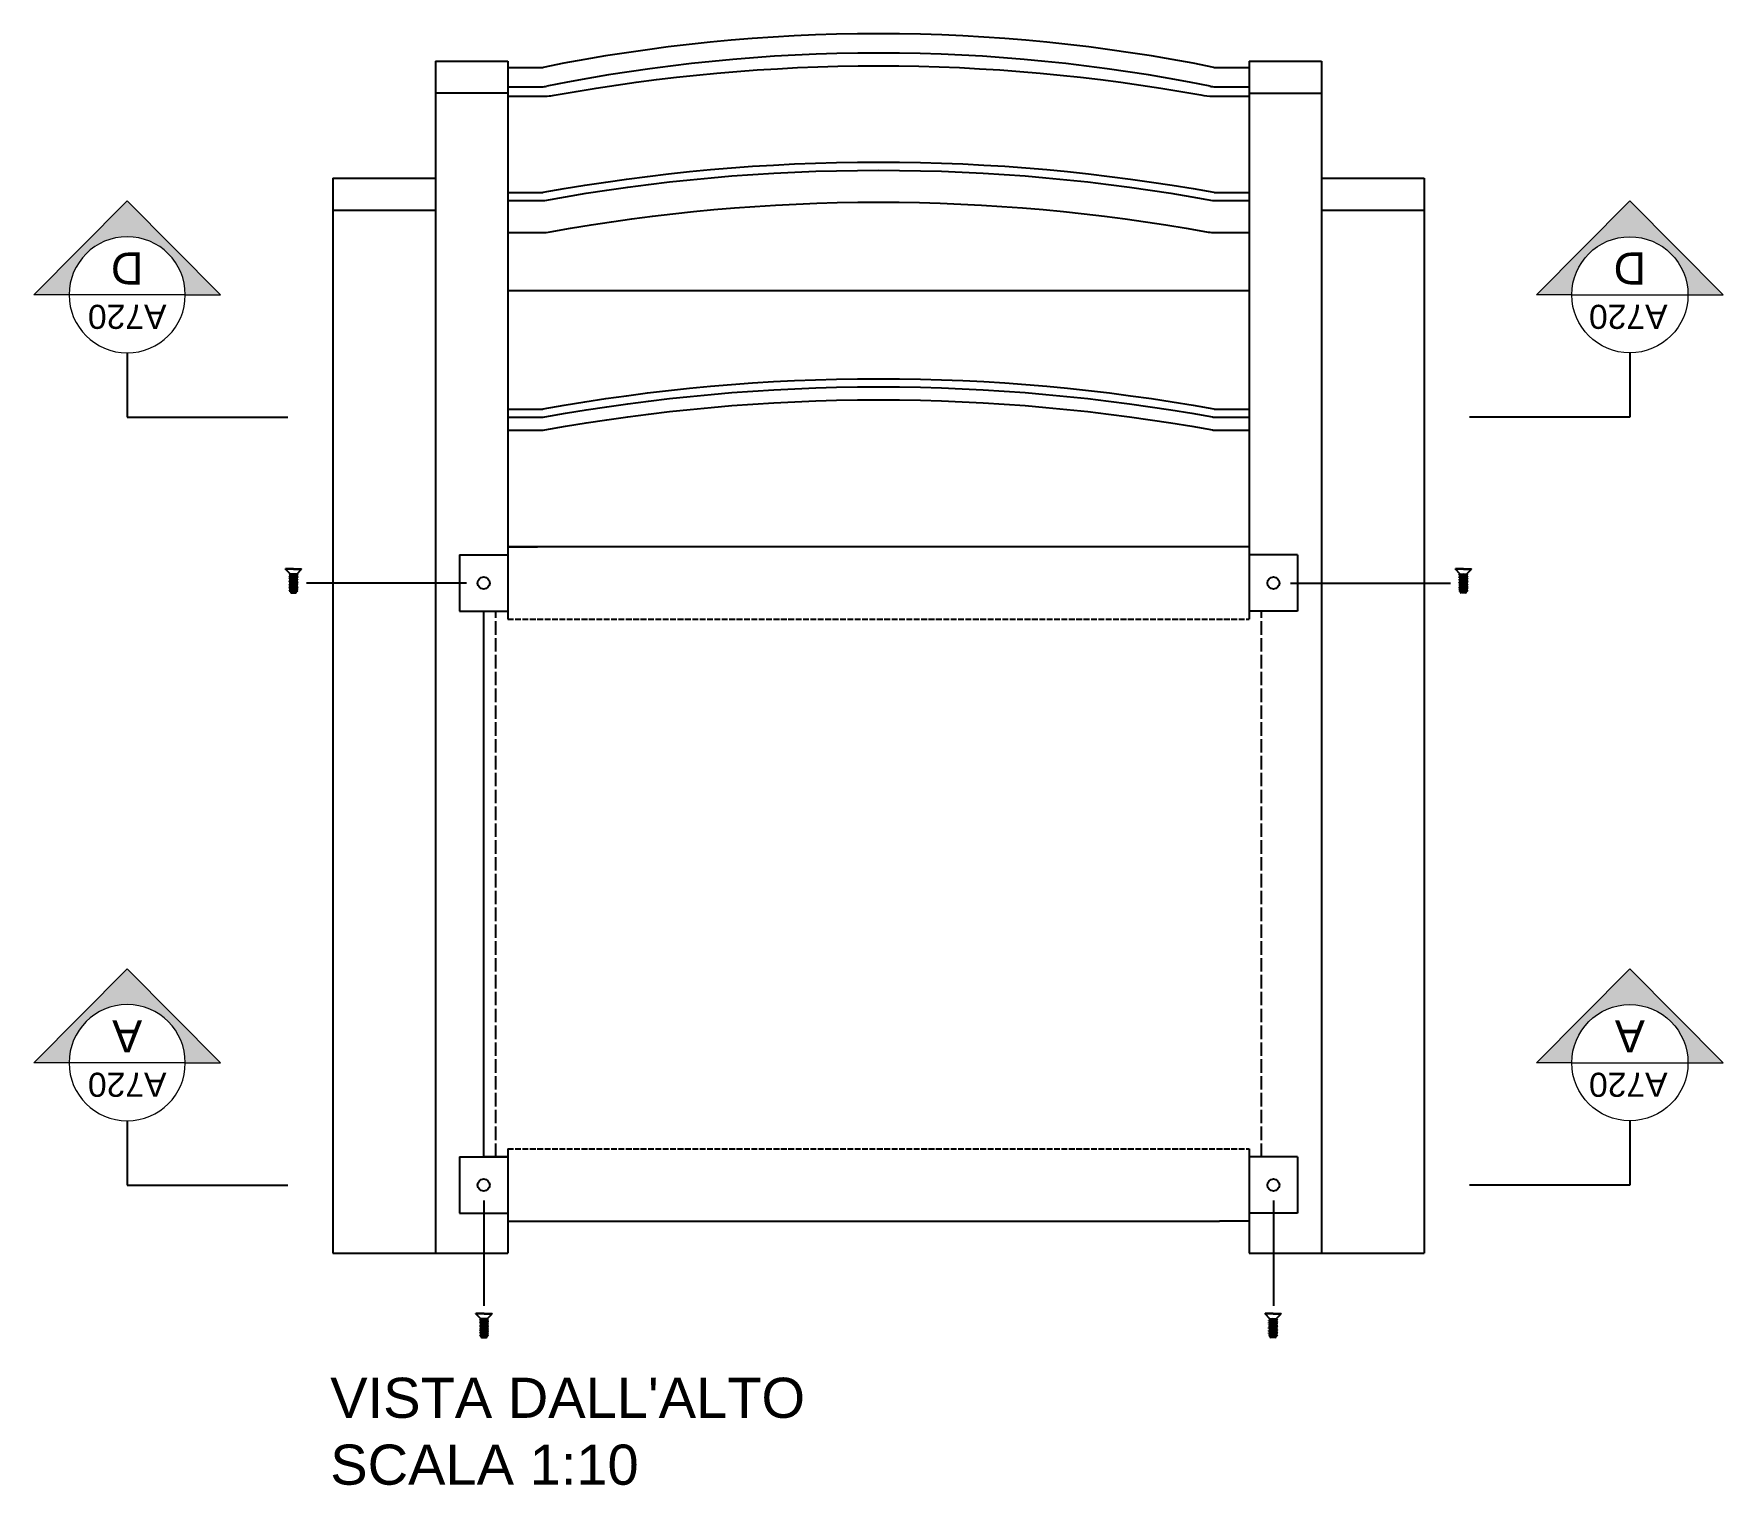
# Model space of a CAD drawing. Header units: millimetres. Extents: x -29 to 1292, y 25 to 454.
# Drawn here: x 250.9 to 356.1, y 311.2 to 401.7 of the extents above; entities that cross this region are included whole.
import ezdxf
from ezdxf.enums import TextEntityAlignment as Align

# ---------------------------------------------------------------- set-up
doc = ezdxf.new("R2010")
doc.units = ezdxf.units.MM
doc.linetypes.add('ACAD_ISO02W100', pattern=[15, 12, -3])
doc.layers.get('0').update_dxf_attribs({"color": 70})
doc.layers.add('A-ANNO-SYMB', color=202, linetype='Continuous', lineweight=18)
for name, color, linetype in [('G-ANNO-TEXT', 3, 'Continuous'), ('SIMBOLI', 201, 'Continuous'), ('VITIGIUSTO', 61, 'Continuous')]:
    doc.layers.add(name, color=color, linetype=linetype)
doc.styles.add('ARIAL', font='arial.ttf')
doc.styles.get("Standard").update_dxf_attribs({"font": 'arial.ttf'})

# ---------------------------------------------------------------- blocks, each defined once
blk = doc.blocks.new('SYMBOL')
at = {"layer": 'A-ANNO-SYMB', "linetype": 'Continuous', "lineweight": 20}
h = blk.add_hatch(color=256, dxfattribs=at)
h.dxf.hatch_style = 1
h.paths.add_polyline_path([(11.2063, 4.9481), (11.316, 4.9481, -1), (11.678, 4.9481), (11.7877, 4.9481), (11.497, 5.2405)])
at = {"linetype": 'Continuous', "lineweight": 20}
blk.add_line((11.316, 4.9481), (11.678, 4.9481), dxfattribs=at)
at = {"layer": 'A-ANNO-SYMB', "linetype": 'Continuous', "lineweight": 20}
for p, q in [((11.2063, 4.9481), (11.497, 5.2405)), ((11.7877, 4.9481), (11.497, 5.2405)), ((11.316, 4.9481), (11.2063, 4.9481)), ((11.678, 4.9481), (11.7877, 4.9481))]:
    blk.add_line(p, q, dxfattribs=at)
blk.add_circle((11.497, 4.9481), 0.181, dxfattribs=at)
for tag, p in [('TAVOLA', (11.497, 5.08)), ('SEZIONE', (11.497, 4.9181))]:
    blk.add_attdef(tag, text='', height=0.1, dxfattribs=at).set_placement(p, align=Align.TOP_CENTER)

msp = doc.modelspace()

# ---------------------------------------------------------------- linework, layer by layer
for p, q in [((275.89, 399.96), (275.89, 325.66)), ((275.89, 399.96), (280.39, 399.96)), ((280.39, 399.96), (280.39, 365.18)), ((280.39, 399.56), (282.52, 399.56)), ((324.45, 399.56), (326.59, 399.56)), ((326.59, 399.96), (326.59, 365.18)), ((326.59, 399.96), (331.09, 399.96)), ((331.09, 399.96), (331.09, 325.66)), ((280.39, 397.96), (275.89, 397.96)), ((280.39, 398.36), (282.52, 398.36)), ((324.45, 398.36), (326.59, 398.36)), ((326.59, 397.96), (331.09, 397.96)), ((269.49, 392.66), (269.49, 325.66)), ((269.49, 392.66), (275.89, 392.66)), ((331.09, 392.66), (337.49, 392.66)), ((337.49, 392.66), (337.49, 325.66)), ((269.49, 390.66), (275.89, 390.66)), ((331.09, 390.66), (337.49, 390.66)), ((280.39, 385.66), (326.59, 385.66)), ((326.59, 369.68), (280.39, 369.68)), ((280.39, 369.68), (282.25, 369.68)), ((277.39, 369.18), (280.39, 369.18)), ((277.39, 369.18), (277.39, 365.68)), ((329.59, 369.18), (326.59, 369.18)), ((329.59, 369.18), (329.59, 365.68)), ((277.39, 365.68), (280.39, 365.68)), ((278.89, 331.66), (278.89, 365.68)), ((329.59, 365.68), (326.59, 365.68)), ((275.89, 331.66), (275.89, 328.16)), ((277.39, 331.66), (280.39, 331.66)), ((277.39, 331.66), (277.39, 328.16)), ((280.39, 331.66), (278.89, 331.66)), ((280.39, 332.16), (280.39, 325.66)), ((326.59, 332.16), (326.59, 325.66)), ((329.59, 331.66), (326.59, 331.66)), ((329.59, 331.66), (329.59, 328.16)), ((277.39, 328.16), (280.39, 328.16)), ((280.39, 328.16), (280.39, 327.66)), ((280.39, 327.66), (282.25, 327.66)), ((282.25, 327.66), (324.73, 327.66)), ((326.59, 327.66), (324.73, 327.66)), ((329.59, 328.16), (326.59, 328.16)), ((269.49, 325.66), (280.39, 325.66)), ((275.89, 325.66), (280.39, 325.66)), ((326.59, 325.66), (337.49, 325.66))]:
    msp.add_line(p, q)
at = {"linetype": 'ACAD_ISO02W100', "ltscale": 0.07}
for p, q in [((279.64, 331.66), (279.64, 365.68)), ((327.34, 331.66), (327.34, 365.68))]:
    msp.add_line(p, q, dxfattribs=at)
at = {"linetype": 'ACAD_ISO02W100', "ltscale": 0.03}
for p, q in [((280.39, 365.18), (326.59, 365.18)), ((280.39, 332.16), (326.59, 332.16))]:
    msp.add_line(p, q, dxfattribs=at)
for points in [[(280.39, 397.77), (282.52, 397.77, 0.045028), (283.4, 397.85, -0.090239), (323.57, 397.85, 0.038377), (324.32, 397.77), (326.58, 397.77)], [(280.39, 391.77), (282.52, 391.77, 0.045028), (282.6, 391.78, -0.090239), (324.38, 391.78, 0.022503), (324.42, 391.77), (326.59, 391.77)], [(280.39, 391.27), (282.52, 391.27, 0.045028), (282.69, 391.28, -0.090239), (324.29, 391.28, 0.029839), (324.4, 391.27), (326.59, 391.27)], [(280.39, 389.27), (282.52, 389.27, 0.045028), (283.04, 389.32, -0.090239), (323.93, 389.32, 0.036447), (324.35, 389.27), (326.59, 389.27)], [(280.39, 378.27), (282.52, 378.27, 0.045028), (282.6, 378.28, -0.090239), (324.38, 378.28, 0.022503), (324.42, 378.27), (326.59, 378.27)], [(280.39, 377.77), (282.52, 377.77, 0.045028), (282.69, 377.78, -0.090239), (324.29, 377.78, 0.029839), (324.4, 377.77), (326.59, 377.77)], [(280.39, 376.96), (282.52, 376.96, 0.045028), (282.69, 376.97, -0.090239), (324.29, 376.97, 0.029839), (324.4, 376.96), (326.59, 376.96)]]:
    msp.add_lwpolyline(points, format="xyb")
for centre, radius, start, end in [((303.49, 296.41), 105.25, 78.5503, 101.4497), ((303.49, 296.41), 104.05, 78.5459, 101.4541), ((282.52, 399.97), 0.411, 270, 280.3127), ((324.45, 399.97), 0.411, 259.6873, 270), ((282.52, 399.97), 1.61, 270, 280.8767), ((324.45, 399.97), 1.61, 259.1233, 270)]:
    msp.add_arc(centre, radius, start, end)
at = {"layer": 'SIMBOLI'}
for p, q in [((256.68, 381.77), (256.68, 377.77)), ((350.3, 381.77), (350.3, 377.77)), ((256.68, 377.77), (266.68, 377.77)), ((350.3, 377.77), (340.3, 377.77)), ((277.81, 367.43), (267.85, 367.43)), ((329.16, 367.43), (339.13, 367.43)), ((256.68, 333.91), (256.68, 329.91)), ((350.3, 333.91), (350.3, 329.91)), ((256.68, 329.91), (266.68, 329.91)), ((350.3, 329.91), (340.3, 329.91)), ((278.89, 328.95), (278.89, 322.38)), ((328.09, 328.95), (328.09, 322.38))]:
    msp.add_line(p, q, dxfattribs=at)
at = {"layer": 'VITIGIUSTO'}
for p, q in [((267.05, 368.32), (266.55, 368.32)), ((266.55, 368.29), (266.55, 368.32)), ((267.05, 368.29), (266.55, 368.29)), ((266.85, 367.99), (266.55, 368.29)), ((266.82, 367.96), (266.78, 367.95)), ((266.78, 367.95), (266.78, 367.93)), ((266.78, 367.93), (267.27, 367.84)), ((266.82, 367.86), (266.78, 367.85)), ((266.78, 367.85), (266.78, 367.84)), ((266.78, 367.84), (267.27, 367.75)), ((266.82, 367.75), (266.78, 367.75)), ((266.78, 367.75), (266.78, 367.73)), ((266.78, 367.73), (267.27, 367.64)), ((266.82, 367.66), (266.78, 367.65)), ((266.78, 367.65), (266.78, 367.64)), ((266.78, 367.64), (267.27, 367.55)), ((266.82, 367.56), (266.78, 367.55)), ((266.78, 367.55), (266.78, 367.53)), ((266.78, 367.53), (267.27, 367.44)), ((266.82, 367.46), (266.78, 367.45)), ((266.78, 367.45), (266.78, 367.44)), ((266.78, 367.44), (267.27, 367.35)), ((266.82, 367.36), (266.78, 367.35)), ((266.78, 367.35), (266.78, 367.33)), ((267.31, 367.87), (266.82, 367.96)), ((267.31, 367.77), (266.82, 367.86)), ((267.31, 367.66), (266.82, 367.75)), ((267.31, 367.57), (266.82, 367.66)), ((267.31, 367.46), (266.82, 367.56)), ((267.31, 367.37), (266.82, 367.46)), ((267.31, 367.26), (266.82, 367.36)), ((266.85, 367.99), (266.85, 367.95)), ((267.25, 367.98), (266.85, 367.99)), ((266.85, 367.92), (266.85, 367.86)), ((266.85, 367.83), (266.85, 367.75)), ((266.85, 367.72), (266.85, 367.66)), ((266.85, 367.63), (266.85, 367.55)), ((266.85, 367.52), (266.85, 367.46)), ((266.85, 367.43), (266.85, 367.35)), ((267.05, 368.32), (267.55, 368.32)), ((267.05, 368.29), (267.55, 368.29)), ((267.06, 367.99), (267.27, 367.95)), ((267.25, 367.98), (267.55, 368.29)), ((267.31, 367.97), (267.25, 367.98)), ((267.25, 367.95), (267.25, 367.88)), ((267.25, 367.85), (267.25, 367.78)), ((267.25, 367.75), (267.25, 367.68)), ((267.25, 367.64), (267.25, 367.58)), ((267.25, 367.55), (267.25, 367.48)), ((267.25, 367.44), (267.25, 367.38)), ((267.25, 367.35), (267.25, 367.28)), ((267.31, 367.95), (267.27, 367.95)), ((267.31, 367.85), (267.27, 367.84)), ((267.31, 367.76), (267.27, 367.75)), ((267.31, 367.65), (267.27, 367.64)), ((267.31, 367.56), (267.27, 367.55)), ((267.31, 367.45), (267.27, 367.44)), ((267.31, 367.36), (267.27, 367.35)), ((267.31, 367.95), (267.31, 367.97)), ((267.31, 367.85), (267.31, 367.87)), ((267.31, 367.76), (267.31, 367.77)), ((267.31, 367.65), (267.31, 367.66)), ((267.31, 367.56), (267.31, 367.57)), ((267.31, 367.45), (267.31, 367.46)), ((267.31, 367.36), (267.31, 367.37)), ((267.55, 368.29), (267.55, 368.32)), ((339.93, 368.32), (339.43, 368.32)), ((339.43, 368.29), (339.43, 368.32)), ((339.93, 368.29), (339.43, 368.29)), ((339.73, 367.98), (339.43, 368.29)), ((339.66, 367.97), (339.73, 367.98)), ((339.66, 367.95), (339.66, 367.97)), ((339.66, 367.87), (340.16, 367.96)), ((339.66, 367.95), (339.7, 367.95)), ((339.66, 367.85), (339.66, 367.87)), ((339.66, 367.77), (340.16, 367.86)), ((339.66, 367.85), (339.7, 367.84)), ((339.66, 367.76), (339.66, 367.77)), ((339.66, 367.76), (339.7, 367.75)), ((339.66, 367.66), (340.16, 367.75)), ((339.66, 367.57), (340.16, 367.66)), ((339.66, 367.65), (339.66, 367.66)), ((339.66, 367.65), (339.7, 367.64)), ((339.66, 367.56), (339.66, 367.57)), ((339.66, 367.56), (339.7, 367.55)), ((339.66, 367.46), (340.16, 367.56)), ((339.66, 367.37), (340.16, 367.46)), ((339.66, 367.45), (339.66, 367.46)), ((339.66, 367.45), (339.7, 367.44)), ((339.66, 367.36), (339.66, 367.37)), ((339.66, 367.36), (339.7, 367.35)), ((339.66, 367.26), (340.16, 367.36)), ((339.92, 367.99), (339.7, 367.95)), ((340.19, 367.93), (339.7, 367.84)), ((340.19, 367.84), (339.7, 367.75)), ((340.19, 367.73), (339.7, 367.64)), ((340.19, 367.64), (339.7, 367.55)), ((340.19, 367.53), (339.7, 367.44)), ((340.19, 367.44), (339.7, 367.35)), ((339.73, 367.98), (340.13, 367.99)), ((339.73, 367.95), (339.73, 367.88)), ((339.73, 367.85), (339.73, 367.78)), ((339.73, 367.75), (339.73, 367.68)), ((339.73, 367.64), (339.73, 367.58)), ((339.73, 367.55), (339.73, 367.48)), ((339.73, 367.44), (339.73, 367.38)), ((339.73, 367.35), (339.73, 367.28)), ((339.93, 368.32), (340.43, 368.32)), ((339.93, 368.29), (340.43, 368.29)), ((340.13, 367.99), (340.43, 368.29)), ((340.13, 367.99), (340.13, 367.95)), ((340.13, 367.92), (340.13, 367.86)), ((340.13, 367.83), (340.13, 367.75)), ((340.13, 367.72), (340.13, 367.66)), ((340.13, 367.63), (340.13, 367.55)), ((340.13, 367.52), (340.13, 367.46)), ((340.13, 367.43), (340.13, 367.35)), ((340.16, 367.96), (340.2, 367.95)), ((340.16, 367.86), (340.2, 367.85)), ((340.16, 367.75), (340.2, 367.75)), ((340.16, 367.66), (340.2, 367.65)), ((340.16, 367.56), (340.2, 367.55)), ((340.16, 367.46), (340.2, 367.45)), ((340.16, 367.36), (340.2, 367.35)), ((340.2, 367.95), (340.19, 367.93)), ((340.2, 367.85), (340.19, 367.84)), ((340.2, 367.75), (340.19, 367.73)), ((340.2, 367.65), (340.19, 367.64)), ((340.2, 367.55), (340.19, 367.53)), ((340.2, 367.45), (340.19, 367.44)), ((340.2, 367.35), (340.19, 367.33)), ((340.43, 368.29), (340.43, 368.32)), ((266.78, 367.33), (267.27, 367.24)), ((266.82, 367.26), (266.78, 367.25)), ((266.78, 367.25), (266.78, 367.24)), ((266.78, 367.24), (267.27, 367.15)), ((266.82, 367.16), (266.78, 367.15)), ((266.78, 367.15), (266.78, 367.13)), ((266.78, 367.13), (267.27, 367.04)), ((266.82, 367.06), (266.78, 367.05)), ((266.78, 367.05), (266.78, 367.04)), ((266.78, 367.04), (267.27, 366.95)), ((266.82, 366.97), (266.78, 366.96)), ((266.78, 366.96), (266.78, 366.95)), ((266.78, 366.95), (266.99, 366.91)), ((267.31, 367.17), (266.82, 367.26)), ((267.31, 367.06), (266.82, 367.16)), ((267.31, 366.97), (266.82, 367.06)), ((267.02, 366.93), (266.82, 366.97)), ((266.85, 367.32), (266.85, 367.26)), ((266.85, 367.23), (266.85, 367.15)), ((266.85, 367.12), (266.85, 367.06)), ((266.85, 367.03), (266.85, 366.97)), ((266.85, 366.94), (266.85, 366.89)), ((267.25, 366.89), (266.85, 366.89)), ((266.91, 366.82), (267.18, 366.82)), ((267.03, 366.92), (266.99, 366.91)), ((267.03, 366.92), (267.02, 366.93)), ((267.25, 367.24), (267.25, 367.18)), ((267.25, 367.15), (267.25, 367.08)), ((267.25, 367.04), (267.25, 366.98)), ((267.25, 366.95), (267.25, 366.89)), ((267.31, 367.25), (267.27, 367.24)), ((267.31, 367.16), (267.27, 367.15)), ((267.31, 367.05), (267.27, 367.04)), ((267.31, 366.96), (267.27, 366.95)), ((267.31, 367.25), (267.31, 367.26)), ((267.31, 367.16), (267.31, 367.17)), ((267.31, 367.05), (267.31, 367.06)), ((267.31, 366.96), (267.31, 366.97)), ((339.66, 367.17), (340.16, 367.26)), ((339.66, 367.25), (339.66, 367.26)), ((339.66, 367.25), (339.7, 367.24)), ((339.66, 367.16), (339.66, 367.17)), ((339.66, 367.16), (339.7, 367.15)), ((339.66, 367.06), (340.16, 367.16)), ((339.66, 366.97), (340.16, 367.06)), ((339.66, 367.05), (339.66, 367.06)), ((339.66, 367.05), (339.7, 367.04)), ((339.66, 366.96), (339.66, 366.97)), ((339.66, 366.96), (339.7, 366.95)), ((340.19, 367.33), (339.7, 367.24)), ((340.19, 367.24), (339.7, 367.15)), ((340.19, 367.13), (339.7, 367.04)), ((340.19, 367.04), (339.7, 366.95)), ((339.73, 367.24), (339.73, 367.18)), ((339.73, 367.15), (339.73, 367.08)), ((339.73, 367.04), (339.73, 366.98)), ((339.73, 366.95), (339.73, 366.89)), ((339.73, 366.89), (340.13, 366.89)), ((340.06, 366.82), (339.8, 366.82)), ((339.95, 366.93), (340.16, 366.97)), ((339.95, 366.92), (339.95, 366.93)), ((339.95, 366.92), (339.99, 366.91)), ((340.19, 366.95), (339.99, 366.91)), ((340.13, 367.32), (340.13, 367.26)), ((340.13, 367.23), (340.13, 367.15)), ((340.13, 367.12), (340.13, 367.06)), ((340.13, 367.03), (340.13, 366.97)), ((340.13, 366.94), (340.13, 366.89)), ((340.16, 367.26), (340.2, 367.25)), ((340.16, 367.16), (340.2, 367.15)), ((340.16, 367.06), (340.2, 367.05)), ((340.16, 366.97), (340.2, 366.96)), ((340.2, 367.25), (340.19, 367.24)), ((340.2, 367.15), (340.19, 367.13)), ((340.2, 367.05), (340.19, 367.04)), ((340.2, 366.96), (340.19, 366.95)), ((278.91, 321.91), (278.41, 321.91)), ((278.41, 321.88), (278.41, 321.91)), ((278.91, 321.88), (278.41, 321.88)), ((278.71, 321.58), (278.41, 321.88)), ((278.68, 321.55), (278.64, 321.54)), ((278.64, 321.54), (278.64, 321.53)), ((278.64, 321.53), (279.14, 321.43)), ((278.68, 321.45), (278.64, 321.44)), ((278.64, 321.44), (278.64, 321.43)), ((278.64, 321.43), (279.14, 321.34)), ((278.68, 321.35), (278.64, 321.34)), ((278.64, 321.34), (278.64, 321.32)), ((278.64, 321.32), (279.14, 321.23)), ((278.68, 321.25), (278.64, 321.24)), ((278.64, 321.24), (278.64, 321.23)), ((278.64, 321.23), (279.14, 321.14)), ((278.68, 321.15), (278.64, 321.14)), ((278.64, 321.14), (278.64, 321.12)), ((278.64, 321.12), (279.14, 321.03)), ((278.68, 321.05), (278.64, 321.04)), ((278.64, 321.04), (278.64, 321.03)), ((278.64, 321.03), (279.14, 320.94)), ((279.17, 321.46), (278.68, 321.55)), ((279.17, 321.36), (278.68, 321.45)), ((279.17, 321.26), (278.68, 321.35)), ((279.17, 321.16), (278.68, 321.25)), ((279.17, 321.06), (278.68, 321.15)), ((279.17, 320.96), (278.68, 321.05)), ((278.71, 321.58), (278.71, 321.54)), ((279.11, 321.57), (278.71, 321.58)), ((278.71, 321.51), (278.71, 321.45)), ((278.71, 321.42), (278.71, 321.34)), ((278.71, 321.31), (278.71, 321.25)), ((278.71, 321.22), (278.71, 321.14)), ((278.71, 321.11), (278.71, 321.05)), ((278.91, 321.91), (279.41, 321.91)), ((278.91, 321.88), (279.41, 321.88)), ((278.92, 321.58), (279.14, 321.54)), ((279.11, 321.57), (279.41, 321.88)), ((279.17, 321.56), (279.11, 321.57)), ((279.11, 321.54), (279.11, 321.47)), ((279.11, 321.44), (279.11, 321.37)), ((279.11, 321.34), (279.11, 321.27)), ((279.11, 321.24), (279.11, 321.17)), ((279.11, 321.14), (279.11, 321.07)), ((279.11, 321.04), (279.11, 320.97)), ((279.18, 321.55), (279.14, 321.54)), ((279.18, 321.44), (279.14, 321.43)), ((279.18, 321.35), (279.14, 321.34)), ((279.18, 321.24), (279.14, 321.23)), ((279.18, 321.15), (279.14, 321.14)), ((279.18, 321.04), (279.14, 321.03)), ((279.18, 321.55), (279.17, 321.56)), ((279.18, 321.44), (279.17, 321.46)), ((279.18, 321.35), (279.17, 321.36)), ((279.18, 321.24), (279.17, 321.26)), ((279.18, 321.15), (279.17, 321.16)), ((279.18, 321.04), (279.17, 321.06)), ((279.41, 321.88), (279.41, 321.91)), ((328.07, 321.91), (327.57, 321.91)), ((327.57, 321.88), (327.57, 321.91)), ((328.07, 321.88), (327.57, 321.88)), ((327.87, 321.57), (327.57, 321.88)), ((327.8, 321.56), (327.87, 321.57)), ((327.8, 321.55), (327.8, 321.56)), ((327.8, 321.55), (327.84, 321.54)), ((327.8, 321.46), (328.3, 321.55)), ((327.8, 321.44), (327.8, 321.46)), ((327.8, 321.36), (328.3, 321.45)), ((327.8, 321.44), (327.84, 321.43)), ((327.8, 321.35), (327.8, 321.36)), ((327.8, 321.35), (327.84, 321.34)), ((327.8, 321.26), (328.3, 321.35)), ((327.8, 321.24), (327.8, 321.26)), ((327.8, 321.16), (328.3, 321.25)), ((327.8, 321.24), (327.84, 321.23)), ((327.8, 321.15), (327.8, 321.16)), ((327.8, 321.15), (327.84, 321.14)), ((327.8, 321.06), (328.3, 321.15)), ((327.8, 321.04), (327.8, 321.06)), ((327.8, 320.96), (328.3, 321.05)), ((327.8, 321.04), (327.84, 321.03)), ((328.06, 321.58), (327.84, 321.54)), ((328.33, 321.53), (327.84, 321.43)), ((328.33, 321.43), (327.84, 321.34)), ((328.33, 321.32), (327.84, 321.23)), ((328.33, 321.23), (327.84, 321.14)), ((328.33, 321.12), (327.84, 321.03)), ((328.33, 321.03), (327.84, 320.94)), ((327.87, 321.57), (328.27, 321.58)), ((327.87, 321.54), (327.87, 321.47)), ((327.87, 321.44), (327.87, 321.37)), ((327.87, 321.34), (327.87, 321.27)), ((327.87, 321.24), (327.87, 321.17)), ((327.87, 321.14), (327.87, 321.07)), ((327.87, 321.04), (327.87, 320.97)), ((328.07, 321.91), (328.57, 321.91)), ((328.07, 321.88), (328.57, 321.88)), ((328.27, 321.58), (328.57, 321.88)), ((328.27, 321.58), (328.27, 321.54)), ((328.27, 321.51), (328.27, 321.45)), ((328.27, 321.42), (328.27, 321.34)), ((328.27, 321.31), (328.27, 321.25)), ((328.27, 321.22), (328.27, 321.14)), ((328.27, 321.11), (328.27, 321.05)), ((328.3, 321.55), (328.34, 321.54)), ((328.3, 321.45), (328.34, 321.44)), ((328.3, 321.35), (328.34, 321.34)), ((328.3, 321.25), (328.34, 321.24)), ((328.3, 321.15), (328.34, 321.14)), ((328.3, 321.05), (328.34, 321.04)), ((328.34, 321.54), (328.33, 321.53)), ((328.34, 321.44), (328.33, 321.43)), ((328.34, 321.34), (328.33, 321.32)), ((328.34, 321.24), (328.33, 321.23)), ((328.34, 321.14), (328.33, 321.12)), ((328.34, 321.04), (328.33, 321.03)), ((328.57, 321.88), (328.57, 321.91)), ((278.68, 320.95), (278.64, 320.94)), ((278.64, 320.94), (278.64, 320.92)), ((278.64, 320.92), (279.14, 320.83)), ((278.68, 320.85), (278.64, 320.84)), ((278.64, 320.84), (278.64, 320.83)), ((278.64, 320.83), (279.14, 320.74)), ((278.68, 320.75), (278.64, 320.74)), ((278.64, 320.74), (278.64, 320.72)), ((278.64, 320.72), (279.14, 320.63)), ((278.68, 320.65), (278.64, 320.64)), ((278.64, 320.64), (278.64, 320.63)), ((278.64, 320.63), (279.14, 320.54)), ((278.68, 320.56), (278.64, 320.55)), ((278.64, 320.55), (278.64, 320.54)), ((278.64, 320.54), (278.85, 320.5)), ((279.17, 320.86), (278.68, 320.95)), ((279.17, 320.76), (278.68, 320.85)), ((279.17, 320.66), (278.68, 320.75)), ((279.17, 320.56), (278.68, 320.65)), ((278.89, 320.53), (278.68, 320.56)), ((278.71, 321.02), (278.71, 320.94)), ((278.71, 320.91), (278.71, 320.85)), ((278.71, 320.82), (278.71, 320.74)), ((278.71, 320.71), (278.71, 320.65)), ((278.71, 320.62), (278.71, 320.56)), ((278.71, 320.53), (278.71, 320.48)), ((279.11, 320.48), (278.71, 320.48)), ((278.77, 320.41), (279.04, 320.41)), ((278.89, 320.51), (278.85, 320.5)), ((278.89, 320.51), (278.89, 320.53)), ((279.11, 320.94), (279.11, 320.87)), ((279.11, 320.84), (279.11, 320.77)), ((279.11, 320.74), (279.11, 320.67)), ((279.11, 320.64), (279.11, 320.57)), ((279.11, 320.54), (279.11, 320.48)), ((279.18, 320.95), (279.14, 320.94)), ((279.18, 320.84), (279.14, 320.83)), ((279.18, 320.75), (279.14, 320.74)), ((279.18, 320.64), (279.14, 320.63)), ((279.18, 320.55), (279.14, 320.54)), ((279.18, 320.95), (279.17, 320.96)), ((279.18, 320.84), (279.17, 320.86)), ((279.18, 320.75), (279.17, 320.76)), ((279.18, 320.64), (279.17, 320.66)), ((279.18, 320.55), (279.17, 320.56)), ((327.8, 320.95), (327.8, 320.96)), ((327.8, 320.95), (327.84, 320.94)), ((327.8, 320.86), (328.3, 320.95)), ((327.8, 320.84), (327.8, 320.86)), ((327.8, 320.76), (328.3, 320.85)), ((327.8, 320.84), (327.84, 320.83)), ((327.8, 320.75), (327.8, 320.76)), ((327.8, 320.75), (327.84, 320.74)), ((327.8, 320.66), (328.3, 320.75)), ((327.8, 320.64), (327.8, 320.66)), ((327.8, 320.56), (328.3, 320.65)), ((327.8, 320.64), (327.84, 320.63)), ((327.8, 320.55), (327.8, 320.56)), ((327.8, 320.55), (327.84, 320.54)), ((328.33, 320.92), (327.84, 320.83)), ((328.33, 320.83), (327.84, 320.74)), ((328.33, 320.72), (327.84, 320.63)), ((328.33, 320.63), (327.84, 320.54)), ((327.87, 320.94), (327.87, 320.87)), ((327.87, 320.84), (327.87, 320.77)), ((327.87, 320.74), (327.87, 320.67)), ((327.87, 320.64), (327.87, 320.57)), ((327.87, 320.54), (327.87, 320.48)), ((327.87, 320.48), (328.27, 320.48)), ((328.2, 320.41), (327.93, 320.41)), ((328.09, 320.53), (328.3, 320.56)), ((328.09, 320.51), (328.09, 320.53)), ((328.09, 320.51), (328.13, 320.5)), ((328.33, 320.54), (328.13, 320.5)), ((328.27, 321.02), (328.27, 320.94)), ((328.27, 320.91), (328.27, 320.85)), ((328.27, 320.82), (328.27, 320.74)), ((328.27, 320.71), (328.27, 320.65)), ((328.27, 320.62), (328.27, 320.56)), ((328.27, 320.53), (328.27, 320.48)), ((328.3, 320.95), (328.34, 320.94)), ((328.3, 320.85), (328.34, 320.84)), ((328.3, 320.75), (328.34, 320.74)), ((328.3, 320.65), (328.34, 320.64)), ((328.3, 320.56), (328.34, 320.55)), ((328.34, 320.94), (328.33, 320.92)), ((328.34, 320.84), (328.33, 320.83)), ((328.34, 320.74), (328.33, 320.72)), ((328.34, 320.64), (328.33, 320.63)), ((328.34, 320.55), (328.33, 320.54))]:
    msp.add_line(p, q, dxfattribs=at)
for centre in [(278.89, 367.43), (328.09, 367.43), (278.89, 329.91), (328.09, 329.91)]:
    msp.add_circle(centre, 0.377, dxfattribs=at)
for centre, start, end in [((267.02, 366.99), 211.5211, 238.4789), ((267.07, 366.99), 301.5211, 328.4789), ((339.9, 366.99), 211.5211, 238.4789), ((339.96, 366.99), 301.5211, 328.4789), ((278.88, 320.58), 211.5211, 238.4789), ((278.94, 320.58), 301.5211, 328.4789), ((328.04, 320.58), 211.5211, 238.4789), ((328.1, 320.58), 301.5211, 328.4789)]:
    msp.add_arc(centre, 0.202, start, end, dxfattribs=at)

# ---------------------------------------------------------------- block references
at = {"layer": 'SIMBOLI', "linetype": 'Continuous', "lineweight": 20}
ref = msp.add_blockref('SYMBOL', (486.62, 286.43), dxfattribs=dict(at, xscale=-20, yscale=20, zscale=20))
ref.add_attrib('SEZIONE', 'D', dxfattribs={"layer": '0', "linetype": 'Continuous', "lineweight": 20, "height": 2, "rotation": 180, "style": 'ARIAL'}).set_placement((256.68, 386.03), align=Align.TOP_CENTER)
ref.add_attrib('TAVOLA', 'A720', dxfattribs={"layer": '0', "linetype": 'Continuous', "lineweight": 20, "height": 1.5, "rotation": 180, "style": 'ARIAL'}).set_placement((256.68, 383.27), align=Align.TOP_CENTER)
ref = msp.add_blockref('SYMBOL', (120.36, 286.43), dxfattribs=dict(at, xscale=20, yscale=20, zscale=20))
ref.add_attrib('SEZIONE', 'D', dxfattribs={"layer": '0', "linetype": 'Continuous', "lineweight": 20, "height": 2, "rotation": 180, "style": 'ARIAL'}).set_placement((350.3, 386.03), align=Align.TOP_CENTER)
ref.add_attrib('TAVOLA', 'A720', dxfattribs={"layer": '0', "linetype": 'Continuous', "lineweight": 20, "height": 1.5, "rotation": 180, "style": 'ARIAL'}).set_placement((350.2, 383.27), align=Align.TOP_CENTER)
ref = msp.add_blockref('SYMBOL', (486.62, 238.57), dxfattribs=dict(at, xscale=-20, yscale=20, zscale=20))
ref.add_attrib('SEZIONE', 'A', dxfattribs={"layer": '0', "linetype": 'Continuous', "lineweight": 20, "height": 2, "rotation": 180, "style": 'ARIAL'}).set_placement((256.68, 338.17), align=Align.TOP_CENTER)
ref.add_attrib('TAVOLA', 'A720', dxfattribs={"layer": '0', "linetype": 'Continuous', "lineweight": 20, "height": 1.5, "rotation": 180, "style": 'ARIAL'}).set_placement((256.68, 335.41), align=Align.TOP_CENTER)
ref = msp.add_blockref('SYMBOL', (120.36, 238.57), dxfattribs=dict(at, xscale=20, yscale=20, zscale=20))
ref.add_attrib('SEZIONE', 'A', dxfattribs={"layer": '0', "linetype": 'Continuous', "lineweight": 20, "height": 2, "rotation": 180, "style": 'ARIAL'}).set_placement((350.3, 338.17), align=Align.TOP_CENTER)
ref.add_attrib('TAVOLA', 'A720', dxfattribs={"layer": '0', "linetype": 'Continuous', "lineweight": 20, "height": 1.5, "rotation": 180, "style": 'ARIAL'}).set_placement((350.2, 335.41), align=Align.TOP_CENTER)

# ---------------------------------------------------------------- texts
at = {"layer": 'G-ANNO-TEXT', "insert": (269.33, 317.9), "char_height": 2.5, "attachment_point": 1, "style": 'ARIAL'}
msp.add_mtext_dynamic_manual_height_columns("VISTA DALL'ALTO\\PSCALA 1:10", width=41.2234, gutter_width=12.5, heights=[0], dxfattribs=at)

doc.saveas('drawing.dxf')
